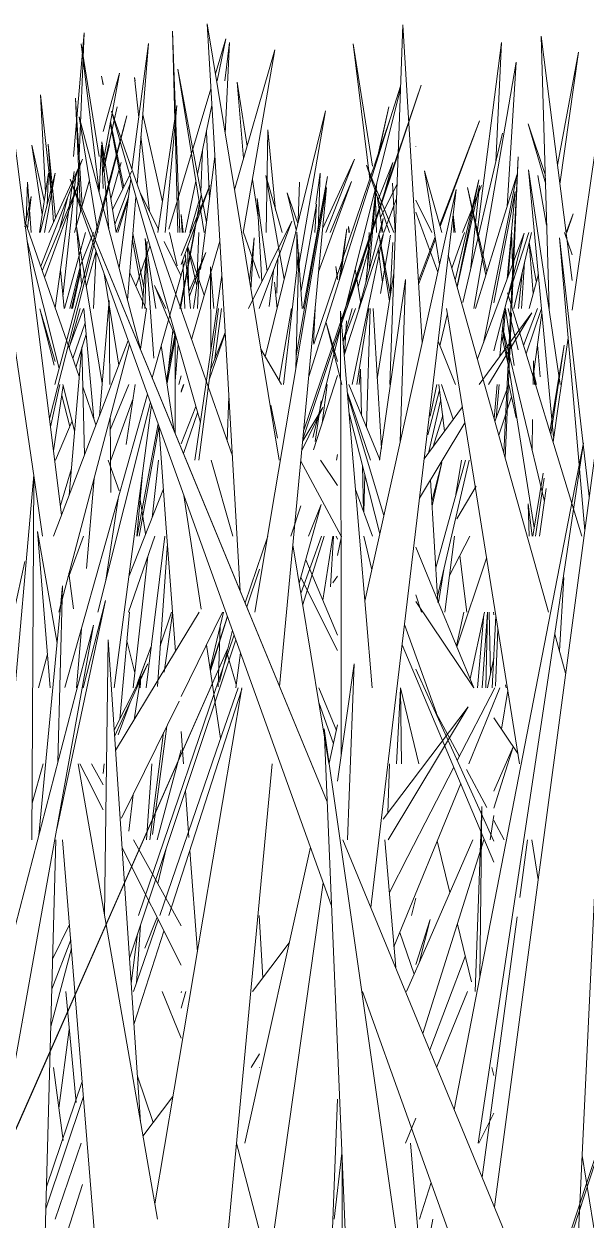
# Model space of a CAD drawing. Header units: millimetres. Extents: x -10020 to 20888, y -4665 to 12339.
# Drawn here: x 2640.78 to 2661.21, y 3072 to 3115.49 of the extents above; entities that cross this region are included whole.
import ezdxf

# ---------------------------------------------------------------- set-up
doc = ezdxf.new("R2010")
doc.units = ezdxf.units.MM
doc.layers.add('G-IMPT', color=8, linetype='Continuous', lineweight=9)

# ---------------------------------------------------------------- blocks, each defined once
blk = doc.blocks.new('Grass Array - 25_dwg-V21-West')
at = {"layer": 'G-IMPT'}
for p, q in [((2655.018, 3112.678), (2655.211, 3113.255)), ((2655.018, 3112.688), (2655.211, 3113.255)), ((2652.485, 3105.236), (2654.379, 3110.808)), ((2653.424, 3107.901), (2654.377, 3110.757)), ((2646.748, 3106.741), (2646.965, 3107.901)), ((2646.75, 3106.665), (2646.974, 3107.901))]:
    blk.add_line(p, q, dxfattribs=at)
blk = doc.blocks.new('Grass Array - 25_dwg-V22-West')
at = {"layer": 'G-IMPT'}
for p, q in [((2647.439, 3115.485), (2650.05, 3099.624)), ((2647.439, 3115.485), (2648.143, 3103.455)), ((2639.964, 3115.046), (2642.153, 3097.643)), ((2645.309, 3114.772), (2644.708, 3110.189)), ((2645.309, 3114.772), (2644.892, 3109.664)), ((2648.433, 3109.448), (2649.894, 3114.546)), ((2648.749, 3107.901), (2649.894, 3114.546)), ((2660.927, 3114.454), (2660.172, 3110.346)), ((2660.927, 3114.454), (2660.258, 3109.66)), ((2650.947, 3100.712), (2655.211, 3113.255)), ((2651.132, 3102.668), (2654.466, 3113.218)), ((2651.339, 3101.655), (2655.211, 3113.255)), ((2651.62, 3101.782), (2654.463, 3113.127)), ((2660.699, 3105.082), (2661.878, 3113.221)), ((2647.194, 3100.997), (2643.964, 3112.309)), ((2648.357, 3099.781), (2643.964, 3112.309)), ((2645.651, 3107.901), (2646.343, 3112.525)), ((2645.911, 3107.901), (2646.343, 3112.525)), ((2649.551, 3103.383), (2651.734, 3112.331)), ((2650.779, 3106.772), (2651.734, 3112.331)), ((2641.714, 3101.13), (2644.518, 3112.144)), ((2641.903, 3102.383), (2644.518, 3112.144)), ((2645.016, 3103.659), (2642.792, 3112.109)), ((2643.462, 3107.901), (2642.792, 3112.109)), ((2659.739, 3109.657), (2659.102, 3111.849)), ((2659.729, 3109.981), (2659.102, 3111.849)), ((2641.853, 3108.262), (2641.668, 3111.113)), ((2641.928, 3108.424), (2641.668, 3111.113)), ((2643.619, 3111.201), (2643.867, 3108.026)), ((2643.619, 3111.201), (2644.133, 3107.901)), ((2644.133, 3107.901), (2643.619, 3111.201)), ((2641.152, 3098.979), (2639.5, 3110.185)), ((2641.377, 3107.901), (2641.92, 3110.061)), ((2641.527, 3107.901), (2641.92, 3110.061)), ((2641.919, 3105.167), (2642.605, 3110.12)), ((2655.97, 3107.901), (2655.34, 3110.147)), ((2655.883, 3106.755), (2655.34, 3110.147)), ((2642.202, 3105.582), (2642.671, 3109.979)), ((2642.464, 3109.842), (2651.958, 3083.426)), ((2642.464, 3109.842), (2646.918, 3099.047)), ((2651.801, 3087.21), (2642.464, 3109.842)), ((2644.664, 3109.858), (2644.239, 3106.613)), ((2644.577, 3109.195), (2644.134, 3107.901)), ((2644.134, 3107.901), (2644.577, 3109.195)), ((2644.854, 3109.194), (2644.547, 3105.44)), ((2646.448, 3105.142), (2647.219, 3109.254)), ((2646.474, 3105.142), (2647.219, 3109.254)), ((2649.903, 3098.44), (2651.778, 3109.533)), ((2650.071, 3091.404), (2651.778, 3109.533)), ((2653.39, 3083.358), (2656.484, 3109.472)), ((2654.077, 3098.59), (2656.484, 3109.472)), ((2656.526, 3105.92), (2657.34, 3109.607)), ((2657.568, 3106.356), (2656.898, 3109.534)), ((2657.603, 3106.469), (2656.898, 3109.534)), ((2657.002, 3106.525), (2657.34, 3109.607)), ((2657.859, 3105.348), (2658.633, 3109.391)), ((2658.336, 3106.204), (2658.633, 3109.391)), ((2642.075, 3108.012), (2642.361, 3109.152)), ((2644.565, 3109.104), (2644.192, 3107.901)), ((2650.85, 3105.791), (2651.414, 3108.938)), ((2651.352, 3107.901), (2651.414, 3108.938)), ((2652.948, 3105.142), (2653.83, 3108.407)), ((2653.75, 3107.901), (2653.83, 3108.407)), ((2657.875, 3072.488), (2662.67, 3108.416)), ((2660.485, 3107.901), (2660.741, 3108.58)), ((2660.513, 3107.901), (2660.741, 3108.58)), ((2649.338, 3106.248), (2648.763, 3107.901)), ((2652.238, 3106.168), (2652.516, 3108.04)), ((2652.306, 3106.384), (2652.516, 3108.04)), ((2654.063, 3105.406), (2653.682, 3107.872)), ((2654.096, 3105.617), (2653.682, 3107.872)), ((2660.699, 3107.093), (2660.428, 3107.901)), ((2645.571, 3105.142), (2645.187, 3107.682)), ((2645.505, 3103.337), (2645.187, 3107.682)), ((2646.874, 3104.011), (2647.901, 3107.591)), ((2653.736, 3105.685), (2654.098, 3107.81)), ((2654.086, 3105.669), (2654.191, 3107.537)), ((2661.321, 3098.306), (2660.239, 3107.711)), ((2661.156, 3097.071), (2660.239, 3107.711)), ((2647.336, 3105.622), (2646.738, 3107.365)), ((2647.062, 3105.968), (2646.738, 3107.365)), ((2646.779, 3105.748), (2647.386, 3107.176)), ((2646.794, 3105.587), (2647.386, 3107.176)), ((2650.216, 3102.383), (2650.77, 3107.171)), ((2650.665, 3102.947), (2650.77, 3107.171)), ((2659.839, 3094.106), (2656.2, 3107.08)), ((2646.665, 3106.958), (2645.442, 3102.622)), ((2647.569, 3103.576), (2647.565, 3106.659)), ((2647.682, 3105.142), (2647.565, 3106.659)), ((2642.245, 3105.142), (2642.109, 3106.544)), ((2644.228, 3103.085), (2643.7, 3106.403)), ((2646.942, 3105.142), (2647.147, 3106.556)), ((2646.994, 3099.624), (2647.973, 3106.357)), ((2647.09, 3105.142), (2647.147, 3106.556)), ((2653.707, 3099.624), (2654.65, 3106.195)), ((2654.452, 3100.288), (2654.65, 3106.195)), ((2645.943, 3105.142), (2645.523, 3105.98)), ((2646.346, 3103.965), (2645.523, 3105.98)), ((2649.984, 3105.142), (2649.888, 3106.1)), ((2658.35, 3105.712), (2661.054, 3096.865)), ((2643.525, 3101.241), (2643.879, 3105.435)), ((2643.905, 3102.383), (2643.879, 3105.435)), ((2645.016, 3103.657), (2645.238, 3105.142)), ((2646.497, 3105.086), (2646.521, 3105.142)), ((2647.135, 3099.624), (2647.846, 3105.142)), ((2650.051, 3102.536), (2650.499, 3105.142)), ((2652.284, 3105.047), (2653.435, 3091.347)), ((2652.284, 3105.047), (2652.303, 3094.911)), ((2652.878, 3102.383), (2653.314, 3105.142)), ((2653.226, 3100.827), (2653.364, 3105.142)), ((2653.768, 3100.048), (2653.473, 3105.142)), ((2657.128, 3098.968), (2656.141, 3105.142)), ((2658.076, 3103.413), (2658.227, 3105.031)), ((2658.937, 3103.793), (2659.445, 3105.142)), ((2659.029, 3103.491), (2659.584, 3105.142)), ((2659.605, 3104.977), (2659.282, 3102.663)), ((2643.009, 3104.619), (2642.562, 3103.318)), ((2642.562, 3103.318), (2643.009, 3104.619)), ((2652.178, 3103.218), (2651.758, 3104.62)), ((2652.328, 3102.383), (2651.758, 3104.62)), ((2652.426, 3103.466), (2652.499, 3104.692)), ((2641.856, 3096.865), (2644.57, 3103.982)), ((2643.046, 3104.205), (2642.673, 3103.001)), ((2645.962, 3102.551), (2646.265, 3104.165)), ((2645.982, 3102.42), (2646.287, 3104.109)), ((2648.097, 3104.233), (2647.512, 3102.55)), ((2648.095, 3104.272), (2647.559, 3102.913)), ((2647.559, 3102.913), (2648.095, 3104.272)), ((2658.414, 3102.942), (2658.142, 3104.122)), ((2660.215, 3101.742), (2660.553, 3104.071)), ((2642.046, 3094.106), (2644.622, 3103.838)), ((2646.244, 3100.678), (2645.774, 3103.797)), ((2659.895, 3100.66), (2660.407, 3103.806)), ((2659.923, 3100.565), (2660.407, 3103.806)), ((2648.645, 3094.859), (2648.143, 3103.455)), ((2646.408, 3102.383), (2646.497, 3102.695)), ((2659.392, 3102.383), (2659.328, 3102.669)), ((2659.405, 3102.383), (2659.328, 3102.669)), ((2642.091, 3102.383), (2641.751, 3100.841)), ((2642.211, 3102.337), (2641.861, 3099.964)), ((2644.497, 3100.191), (2644.825, 3102.383)), ((2646.497, 3102.137), (2646.582, 3102.383)), ((2646.497, 3102.099), (2646.591, 3102.383)), ((2651.621, 3100.977), (2651.799, 3102.383)), ((2653.711, 3099.648), (2652.585, 3102.383)), ((2657.865, 3101.144), (2657.981, 3102.383)), ((2657.896, 3101.033), (2658.405, 3102.383)), ((2658.664, 3101.161), (2658.406, 3102.383)), ((2645.274, 3102.024), (2642.268, 3091.364)), ((2651.62, 3101.782), (2651.285, 3100.446)), ((2651.367, 3100.306), (2651.586, 3101.782)), ((2653.369, 3099.624), (2652.531, 3102.11)), ((2653.86, 3097.61), (2652.539, 3102.015)), ((2658.035, 3100.538), (2658.503, 3101.927)), ((2643.47, 3094.106), (2645.378, 3101.735)), ((2644.066, 3091.347), (2645.419, 3101.621)), ((2647.03, 3101.572), (2646.497, 3100.223)), ((2646.497, 3100.223), (2647.03, 3101.572)), ((2649.99, 3100.427), (2649.748, 3101.629)), ((2650.878, 3099.974), (2651.646, 3101.542)), ((2650.911, 3100.325), (2651.646, 3101.542)), ((2651.339, 3101.655), (2650.917, 3100.391)), ((2660.215, 3101.742), (2660.006, 3100.296)), ((2643.938, 3098.448), (2643.915, 3101.168)), ((2645.203, 3098.504), (2645.661, 3100.947)), ((2647.094, 3101.347), (2646.579, 3099.867)), ((2653.714, 3096.95), (2652.596, 3101.332)), ((2644.975, 3096.865), (2645.69, 3100.809)), ((2645.956, 3097.165), (2645.684, 3100.882)), ((2657.292, 3074.793), (2661.11, 3100.256)), ((2659.296, 3090.891), (2661.11, 3100.256)), ((2647.586, 3099.624), (2648.373, 3096.865)), ((2652.178, 3098.708), (2651.562, 3099.624)), ((2655.75, 3095.71), (2656.821, 3099.624)), ((2655.813, 3094.664), (2656.953, 3099.624)), ((2652.305, 3096.865), (2650.842, 3099.591)), ((2655.603, 3098.121), (2655.963, 3099.54)), ((2655.612, 3097.971), (2655.963, 3099.54)), ((2640.327, 3089.888), (2641.148, 3099.098)), ((2641.075, 3085.829), (2641.148, 3099.098)), ((2641.152, 3098.979), (2641.463, 3096.865)), ((2643.056, 3095.693), (2643.332, 3098.965)), ((2644.881, 3096.865), (2645.093, 3099.145)), ((2651.801, 3087.21), (2646.918, 3099.047)), ((2653.127, 3097.741), (2653.17, 3099.084)), ((2657.128, 3098.968), (2658.789, 3088.588)), ((2659.277, 3096.865), (2659.649, 3099.152)), ((2659.372, 3096.865), (2659.685, 3098.968)), ((2645.852, 3098.587), (2644.602, 3095.419)), ((2644.602, 3095.419), (2645.852, 3098.587)), ((2645.203, 3098.504), (2644.895, 3096.865)), ((2647.22, 3094.215), (2646.597, 3098.342)), ((2649.903, 3098.44), (2649.171, 3094.106)), ((2653.444, 3096.865), (2652.829, 3098.562)), ((2654.077, 3098.59), (2653.171, 3094.495)), ((2657.209, 3098.683), (2656.508, 3097.49)), ((2659.759, 3098.595), (2659.509, 3096.865)), ((2643.758, 3095.258), (2644.203, 3098.226)), ((2645.005, 3098.201), (2645.205, 3096.946)), ((2650.485, 3096.865), (2650.838, 3097.963)), ((2650.787, 3095.149), (2651.582, 3098.013)), ((2651.126, 3096.865), (2651.582, 3098.013)), ((2659.253, 3096.865), (2659.104, 3098.036)), ((2659.14, 3096.865), (2659.104, 3098.036)), ((2662.163, 3097.633), (2660.699, 3066.517)), ((2641.281, 3097.03), (2641.987, 3092.976)), ((2641.281, 3097.03), (2641.741, 3091.347)), ((2645.956, 3097.165), (2646.285, 3092.668)), ((2645.536, 3096.865), (2644.577, 3094.106)), ((2645.227, 3091.347), (2645.901, 3096.865)), ((2645.631, 3091.397), (2645.998, 3096.593)), ((2648.817, 3094.444), (2649.64, 3096.865)), ((2650.848, 3094.776), (2651.594, 3096.865)), ((2650.914, 3094.378), (2651.692, 3096.865)), ((2652.006, 3096.865), (2651.638, 3094.542)), ((2651.923, 3095.027), (2652.033, 3096.865)), ((2652.178, 3096.164), (2652.323, 3096.865)), ((2653.425, 3095.644), (2653.13, 3096.865)), ((2656.979, 3096.865), (2656.248, 3095.431)), ((2650.556, 3096.553), (2651.866, 3088.595)), ((2655.848, 3094.452), (2655.018, 3096.469)), ((2640.42, 3094.106), (2640.817, 3095.947)), ((2652.178, 3093.265), (2651.023, 3095.999)), ((2656.51, 3092.845), (2657.593, 3096.061)), ((2642.42, 3095.518), (2642.583, 3094.219)), ((2649.338, 3095.659), (2648.88, 3094.289)), ((2650.846, 3095.362), (2652.178, 3092.705)), ((2660.235, 3092.695), (2660.399, 3095.364)), ((2641.321, 3085.991), (2642.186, 3095.058)), ((2642.014, 3088.657), (2642.186, 3095.058)), ((2652.314, 3088.917), (2652.303, 3094.911)), ((2641.974, 3086.208), (2643.742, 3094.526)), ((2642.93, 3091.347), (2643.742, 3094.526)), ((2655.228, 3094.106), (2655.018, 3094.727)), ((2655.018, 3094.484), (2657.128, 3091.347)), ((2657.123, 3091.355), (2655.848, 3094.452)), ((2644.261, 3090.205), (2644.624, 3094.106)), ((2646.184, 3094.052), (2645.873, 3091.917)), ((2646.016, 3092.223), (2647.154, 3094.106)), ((2646.497, 3091.034), (2648.003, 3094.106)), ((2647.544, 3092.069), (2648.038, 3094.106)), ((2656.99, 3091.676), (2657.511, 3094.106)), ((2657.258, 3091.347), (2657.493, 3094.021)), ((2657.431, 3091.347), (2657.621, 3094.106)), ((2657.559, 3091.347), (2657.623, 3094.106)), ((2657.729, 3091.83), (2657.68, 3094.106)), ((2657.859, 3094.007), (2657.847, 3094.106)), ((2637.398, 3070.901), (2643.307, 3093.632)), ((2641.813, 3085.308), (2643.307, 3093.632)), ((2655.775, 3090.432), (2654.609, 3093.65)), ((2642.688, 3091.347), (2642.87, 3093.5)), ((2643.738, 3084.942), (2643.844, 3093.094)), ((2645.018, 3075.562), (2643.844, 3093.094)), ((2648.482, 3093.097), (2644.619, 3081.522)), ((2644.95, 3083.07), (2648.419, 3093.274)), ((2648.356, 3093.45), (2647.893, 3091.557)), ((2660.463, 3091.881), (2660.066, 3093.296)), ((2639.689, 3073.478), (2648.181, 3092.752)), ((2644.669, 3084.798), (2648.181, 3092.752)), ((2647.93, 3089.511), (2647.417, 3092.911)), ((2656.963, 3087.132), (2654.522, 3092.914)), ((2641.316, 3091.347), (2641.641, 3092.577)), ((2644.063, 3089.815), (2645.282, 3092.217)), ((2644.079, 3089.576), (2645.282, 3092.217)), ((2646.016, 3092.223), (2644.113, 3089.072)), ((2648.499, 3091.472), (2648.156, 3092.632)), ((2652.178, 3087.958), (2652.781, 3092.22)), ((2652.537, 3085.829), (2652.781, 3092.22)), ((2657.859, 3085.781), (2655.018, 3092.025)), ((2644.787, 3090.189), (2645.026, 3091.768)), ((2645.007, 3091.347), (2645.026, 3091.768)), ((2648.705, 3091.347), (2645.535, 3072.592)), ((2647.769, 3089.043), (2648.562, 3091.347)), ((2652.133, 3089.802), (2651.502, 3091.347)), ((2655.126, 3088.588), (2654.461, 3091.347)), ((2656.528, 3088.707), (2657.887, 3091.347)), ((2656.944, 3088.588), (2658.071, 3091.347)), ((2658.299, 3091.347), (2658.278, 3091.456)), ((2658.298, 3091.347), (2658.278, 3091.456)), ((2646.052, 3083.07), (2648.697, 3091.3)), ((2654.323, 3088.588), (2654.469, 3091.309)), ((2654.497, 3088.588), (2654.469, 3091.309)), ((2658.135, 3089.849), (2658.363, 3091.249)), ((2644.33, 3086.611), (2646.417, 3090.869)), ((2652.026, 3089.319), (2651.499, 3090.821)), ((2653.836, 3086.581), (2656.924, 3090.659)), ((2654.02, 3085.829), (2656.924, 3090.659)), ((2659.296, 3090.891), (2656.416, 3076.024)), ((2656.605, 3088.856), (2655.759, 3090.432)), ((2657.859, 3090.26), (2658.728, 3088.967)), ((2645.355, 3085.829), (2645.859, 3089.73)), ((2646.497, 3089.764), (2646.583, 3088.588)), ((2652.754, 3082.417), (2651.691, 3089.857)), ((2653.432, 3048), (2651.691, 3089.857)), ((2652.178, 3090.006), (2651.869, 3088.609)), ((2657.859, 3086.979), (2658.56, 3089.208)), ((2657.859, 3087.598), (2658.56, 3089.208)), ((2646.497, 3089.098), (2645.619, 3085.829)), ((2647.769, 3089.043), (2645.715, 3083.07)), ((2641.485, 3088.588), (2641.083, 3087.162)), ((2642.751, 3088.588), (2645.632, 3072.034)), ((2643.038, 3088.139), (2642.813, 3088.588)), ((2643.657, 3087.828), (2643.236, 3088.588)), ((2643.657, 3088.237), (2643.703, 3088.588)), ((2645.432, 3088.588), (2645.237, 3085.829)), ((2646.03, 3048.487), (2649.806, 3088.588)), ((2654.061, 3088.588), (2654.002, 3086.8)), ((2654.729, 3085.212), (2656.402, 3088.462)), ((2657.6, 3087.003), (2656.859, 3088.382)), ((2643.038, 3088.139), (2643.657, 3086.91)), ((2654.226, 3081.936), (2656.651, 3087.872)), ((2644.59, 3086.141), (2644.753, 3087.474)), ((2646.654, 3087.62), (2646.779, 3085.913)), ((2656.963, 3087.132), (2657.859, 3085.01)), ((2657.175, 3080.311), (2657.418, 3087.035)), ((2657.341, 3080.799), (2657.418, 3087.035)), ((2659.879, 3069.275), (2665.755, 3087.081)), ((2657.859, 3086.712), (2657.727, 3085.829)), ((2658.23, 3085.829), (2657.859, 3086.521)), ((2641.938, 3085.829), (2640.975, 3049.962)), ((2643.972, 3063.757), (2642.187, 3085.829)), ((2646.497, 3082.694), (2644.763, 3085.829)), ((2667.099, 3050.131), (2652.371, 3085.829)), ((2667.684, 3048.711), (2652.371, 3085.829)), ((2653.899, 3085.829), (2654.29, 3081.177)), ((2655.28, 3078.779), (2657.497, 3085.829)), ((2655.415, 3081.986), (2657.089, 3085.829)), ((2656.254, 3083.912), (2655.801, 3085.791)), ((2658.794, 3083.725), (2659.077, 3085.829)), ((2659.23, 3085.829), (2659.462, 3084.38)), ((2641.813, 3085.308), (2636.954, 3058.239)), ((2644.35, 3085.532), (2646.497, 3081.264)), ((2645.645, 3084.234), (2645.966, 3085.558)), ((2646.814, 3085.441), (2647.083, 3081.753)), ((2651.193, 3085.554), (2648.813, 3074.793)), ((2643.738, 3084.942), (2643.713, 3083.07)), ((2654.729, 3085.212), (2654.06, 3083.912)), ((2644.669, 3084.798), (2639.703, 3073.552)), ((2651.656, 3084.266), (2646.576, 3048.331)), ((2654.86, 3083.07), (2655.018, 3083.704)), ((2641.821, 3081.49), (2642.436, 3082.745)), ((2645.664, 3082.921), (2644.766, 3080.311)), ((2645.017, 3082.716), (2644.868, 3080.609)), ((2645.619, 3083.01), (2645.171, 3081.883)), ((2649.467, 3080.813), (2649.335, 3083.07)), ((2655.018, 3081.288), (2655.541, 3082.93)), ((2655.158, 3081.396), (2655.541, 3082.93)), ((2657.039, 3080.656), (2656.532, 3082.76)), ((2657.43, 3073.566), (2658.699, 3083.019)), ((2644.681, 3080.597), (2644.914, 3082.406)), ((2644.78, 3079.113), (2645.871, 3082.508)), ((2652.754, 3082.417), (2657.672, 3048)), ((2654.962, 3080.946), (2654.435, 3082.449)), ((2641.755, 3079.034), (2642.507, 3081.874)), ((2641.792, 3080.394), (2642.481, 3082.188)), ((2649.087, 3080.311), (2650.424, 3082.077)), ((2655.415, 3081.986), (2654.686, 3080.311)), ((2655.525, 3078.184), (2656.816, 3081.579)), ((2642.68, 3076.279), (2642.302, 3080.311)), ((2646.497, 3078.616), (2645.809, 3080.311)), ((2646.497, 3080.26), (2646.513, 3080.311)), ((2646.497, 3079.707), (2646.665, 3080.311)), ((2653.078, 3080.311), (2664.691, 3048)), ((2655.779, 3077.567), (2656.899, 3080.311)), ((2663.466, 3080.04), (2659.965, 3069.275)), ((2640.817, 3079.193), (2640.82, 3079.2)), ((2640.817, 3079.191), (2640.82, 3079.2)), ((2642.056, 3076.068), (2642.432, 3078.925)), ((2649.338, 3078.041), (2649.044, 3077.552)), ((2641.862, 3077.552), (2642.208, 3074.897)), ((2649.342, 3077.552), (2649.338, 3077.56)), ((2657.859, 3077.257), (2657.788, 3077.552)), ((2641.599, 3073.211), (2642.898, 3077.033)), ((2644.906, 3077.228), (2645.479, 3075.547)), ((2642.942, 3076.497), (2641.578, 3072.411)), ((2645.106, 3075.055), (2646.194, 3076.491)), ((2651.097, 3048), (2652.178, 3076.393)), ((2654.648, 3074.793), (2655.018, 3075.701)), ((2657.314, 3074.793), (2657.859, 3075.887)), ((2642.868, 3074.793), (2641.919, 3072.034)), ((2649.685, 3070.323), (2648.507, 3074.793)), ((2652.049, 3072.034), (2652.332, 3074.428)), ((2654.826, 3074.793), (2655.235, 3069.928)), ((2652.365, 3060.998), (2652.341, 3074.23)), ((2661.067, 3074.344), (2663.539, 3058.89)), ((2641.618, 3069.275), (2642.909, 3073.291)), ((2655.573, 3073.37), (2655.157, 3072.034)), ((2655.643, 3072.034), (2655.018, 3068.81))]:
    blk.add_line(p, q, dxfattribs=at)
blk = doc.blocks.new('Grass Array - Grass Array-V25-West')
for name in ['Grass Array - 25_dwg-V22-West', 'Grass Array - 25_dwg-V21-West']:
    blk.add_blockref(name, (0, 0))
blk = doc.blocks.new('Grass Array - 25_dwg-V32-West')
at = {"layer": 'G-IMPT'}
for p, q in [((2254.55, 3105.968), (2256.983, 3113.255)), ((2254.55, 3106.099), (2256.983, 3113.255)), ((2248.23, 3105.197), (2248.991, 3109.254)), ((2248.247, 3105.148), (2248.991, 3109.254)), ((2247.734, 3102.551), (2248.036, 3104.161)), ((2247.753, 3102.42), (2248.059, 3104.109))]:
    blk.add_line(p, q, dxfattribs=at)
blk = doc.blocks.new('Grass Array - 25_dwg-V33-West')
at = {"layer": 'G-IMPT'}
for p, q in [((2655.018, 3112.678), (2655.211, 3113.255)), ((2655.018, 3112.688), (2655.211, 3113.255)), ((2652.485, 3105.236), (2654.379, 3110.808)), ((2653.424, 3107.901), (2654.377, 3110.757)), ((2646.748, 3106.741), (2646.965, 3107.901)), ((2646.75, 3106.665), (2646.974, 3107.901))]:
    blk.add_line(p, q, dxfattribs=at)
blk = doc.blocks.new('Grass Array - 25_dwg-V34-West')
at = {"layer": 'G-IMPT'}
for p, q in [((2655.018, 3112.678), (2655.211, 3113.255)), ((2655.018, 3112.688), (2655.211, 3113.255)), ((2652.485, 3105.236), (2654.379, 3110.808)), ((2653.424, 3107.901), (2654.377, 3110.757)), ((2646.748, 3106.741), (2646.965, 3107.901)), ((2646.75, 3106.665), (2646.974, 3107.901))]:
    blk.add_line(p, q, dxfattribs=at)
blk = doc.blocks.new('Grass Array - Grass Array-V35-West')
for name, p in [('Grass Array - 25_dwg-V33-West', (0, 0)), ('Grass Array - 25_dwg-V34-West', (0, 0)), ('Grass Array - 25_dwg-V34-West', (0, 0)), ('Grass Array - 25_dwg-V34-West', (0, 0)), ('Grass Array - 25_dwg-V34-West', (0, 0)), ('Grass Array - 25_dwg-V34-West', (0, 0)), ('Grass Array - 25_dwg-V34-West', (0, 0)), ('Grass Array - 25_dwg-V34-West', (0, 0)), ('Grass Array - 25_dwg-V34-West', (0, 0)), ('Grass Array - 25_dwg-V32-West', (398.228, 0))]:
    blk.add_blockref(name, p)
blk = doc.blocks.new('Grass Array - 25_dwg-V36-West')
at = {"layer": 'G-IMPT'}
for p, q in [((2643.657, 3110.21), (2644.167, 3112.468)), ((2643.657, 3110.165), (2644.167, 3112.468)), ((2658.549, 3106.777), (2658.738, 3110.659)), ((2658.62, 3107.901), (2658.738, 3110.659))]:
    blk.add_line(p, q, dxfattribs=at)
blk = doc.blocks.new('Grass Array - 25_dwg-V39-West')
at = {"layer": 'G-IMPT'}
for p, q in [((2654.075, 3102.383), (2654.547, 3115.453)), ((2655.251, 3103.898), (2654.547, 3115.453)), ((2659.581, 3115.046), (2660.699, 3106.156)), ((2659.581, 3115.046), (2659.871, 3105.142)), ((2659.871, 3105.142), (2659.581, 3115.046)), ((2643.512, 3110.66), (2642.863, 3114.766)), ((2643.521, 3109.403), (2642.863, 3114.766)), ((2648.076, 3113.419), (2648.255, 3114.807)), ((2648.098, 3111.484), (2648.255, 3114.807)), ((2657.129, 3105.142), (2658.672, 3114.101)), ((2658.335, 3108.853), (2658.672, 3114.101)), ((2643.657, 3110.21), (2644.167, 3112.468)), ((2643.657, 3110.165), (2644.167, 3112.468)), ((2651.31, 3103.838), (2654.089, 3112.037)), ((2655.891, 3108.181), (2657.339, 3111.966)), ((2655.908, 3108.122), (2657.339, 3111.966)), ((2656.728, 3105.36), (2658.176, 3111.512)), ((2643.518, 3109.349), (2643.605, 3111.076)), ((2643.657, 3109.497), (2643.605, 3111.076)), ((2643.657, 3110.237), (2643.894, 3111.098)), ((2643.657, 3110.121), (2643.894, 3111.098)), ((2641.392, 3106.679), (2642.915, 3110.564)), ((2641.687, 3107.901), (2642.915, 3110.564)), ((2647.192, 3106.556), (2647.721, 3110.663)), ((2658.215, 3099.896), (2658.738, 3110.659)), ((2658.505, 3105.204), (2658.738, 3110.659)), ((2641.348, 3107.901), (2641.671, 3110.058)), ((2641.626, 3108.892), (2641.671, 3110.058)), ((2643.941, 3109.129), (2644.31, 3110.449)), ((2644.003, 3108.733), (2644.701, 3110.136)), ((2653.233, 3110.346), (2654.067, 3107.901)), ((2653.233, 3110.346), (2654.226, 3107.901)), ((2660.267, 3102.383), (2659.117, 3110.185)), ((2660.029, 3100.457), (2659.117, 3110.185)), ((2640.863, 3108.332), (2640.915, 3109.732)), ((2641.041, 3107.901), (2640.915, 3109.732)), ((2642.802, 3109.754), (2641.449, 3106.515)), ((2642.802, 3109.754), (2641.536, 3106.266)), ((2644.087, 3108.192), (2644.641, 3109.677)), ((2646.497, 3106.737), (2647.532, 3109.615)), ((2646.497, 3107.069), (2647.532, 3109.615)), ((2650.159, 3107.901), (2649.573, 3109.971)), ((2650.239, 3106.203), (2649.573, 3109.971)), ((2650.677, 3103.424), (2651.809, 3109.934)), ((2650.929, 3105.142), (2651.809, 3109.934)), ((2653.321, 3106.524), (2653.61, 3109.726)), ((2654.179, 3109.699), (2654.275, 3107.91)), ((2656.456, 3106.168), (2657.313, 3109.82)), ((2656.517, 3105.952), (2657.313, 3109.82)), ((2657.195, 3105.142), (2658.685, 3109.991)), ((2657.478, 3103.894), (2658.685, 3109.991)), ((2640.817, 3108.104), (2641.043, 3109.217)), ((2640.918, 3108.039), (2641.043, 3109.217)), ((2645.667, 3108.006), (2644.989, 3109.386)), ((2653.2, 3106.073), (2653.575, 3109.585)), ((2642.789, 3102.668), (2640.817, 3108.331)), ((2646.526, 3107.901), (2646.501, 3108.563)), ((2646.567, 3107.901), (2646.501, 3108.563)), ((2648.944, 3105.142), (2650.522, 3108.319)), ((2649.331, 3105.142), (2650.522, 3108.319)), ((2642.256, 3105.142), (2643.015, 3107.901)), ((2643.624, 3102.416), (2642.69, 3108.126)), ((2642.88, 3106.031), (2642.69, 3108.126)), ((2642.822, 3106.673), (2643.306, 3107.901)), ((2650.697, 3106.54), (2650.696, 3107.92)), ((2650.896, 3105.142), (2650.696, 3107.92)), ((2652.419, 3103.445), (2653.851, 3107.871)), ((2652.71, 3102.383), (2653.851, 3107.871)), ((2657.259, 3103.305), (2658.956, 3107.873)), ((2657.859, 3103.596), (2658.956, 3107.873)), ((2658.318, 3105.387), (2659.127, 3107.901)), ((2658.379, 3106.32), (2658.514, 3107.901)), ((2658.576, 3105.142), (2659.224, 3107.901)), ((2642.057, 3102.957), (2640.903, 3107.585)), ((2646.497, 3106.312), (2645.88, 3107.571)), ((2649.151, 3107.711), (2648.978, 3106.136)), ((2648.978, 3106.136), (2649.151, 3107.711)), ((2649.151, 3107.711), (2649.029, 3105.83)), ((2655.114, 3106.148), (2655.724, 3107.744)), ((2655.122, 3106.011), (2655.737, 3107.664)), ((2659.288, 3105.69), (2659.135, 3107.525)), ((2659.399, 3106.139), (2659.138, 3107.534)), ((2643.049, 3105.933), (2643.412, 3107.235)), ((2643.307, 3105.142), (2643.411, 3107.207)), ((2646.838, 3105.142), (2646.642, 3107.138)), ((2646.78, 3105.736), (2646.727, 3107.376)), ((2642.452, 3105.142), (2642.822, 3106.672)), ((2646.626, 3105.142), (2646.562, 3106.915)), ((2649.972, 3105.699), (2650.013, 3106.96)), ((2652.178, 3106.196), (2652.116, 3106.67)), ((2652.178, 3106.28), (2652.116, 3106.67)), ((2652.476, 3105.199), (2653.117, 3106.931)), ((2652.511, 3105.142), (2653.117, 3106.931)), ((2642.514, 3105.142), (2642.833, 3106.556)), ((2642.546, 3105.142), (2642.84, 3106.471)), ((2649.696, 3105.218), (2649.845, 3106.513)), ((2653.621, 3102.578), (2654.221, 3106.42)), ((2659.142, 3105.142), (2659.473, 3106.387)), ((2641.877, 3103.082), (2641.355, 3105.13)), ((2641.912, 3103.214), (2641.355, 3105.13)), ((2642.427, 3103.708), (2642.828, 3105.142)), ((2642.462, 3103.832), (2642.95, 3105.142)), ((2643.326, 3101.125), (2642.961, 3105.142)), ((2647.72, 3103.321), (2647.958, 3105.142)), ((2655.897, 3103.785), (2656.171, 3104.953)), ((2657.318, 3102.383), (2659.23, 3104.98)), ((2657.658, 3102.383), (2659.23, 3104.98)), ((2658.179, 3103.963), (2658.279, 3105.142)), ((2658.271, 3099.697), (2658.496, 3104.977)), ((2658.591, 3103.067), (2658.277, 3105.122)), ((2658.743, 3103.642), (2658.37, 3105.142)), ((2659.326, 3097.167), (2658.172, 3104.473)), ((2659.691, 3098.126), (2658.172, 3104.473)), ((2645.979, 3102.435), (2646.191, 3104.346)), ((2646.275, 3100.604), (2646.275, 3104.139)), ((2642.423, 3098.35), (2642.881, 3103.745)), ((2642.983, 3099.82), (2642.881, 3103.745)), ((2646.275, 3102.499), (2646.385, 3103.831)), ((2649.385, 3103.665), (2650.141, 3102.383)), ((2655.83, 3103.95), (2656.466, 3102.383)), ((2659.54, 3102.653), (2659.443, 3103.817)), ((2659.281, 3102.383), (2659.293, 3103.234)), ((2659.335, 3102.383), (2659.293, 3103.234)), ((2651.306, 3100.005), (2652.178, 3102.7)), ((2652.967, 3102.383), (2653.017, 3102.932)), ((2653.049, 3101.256), (2653.017, 3102.932)), ((2642.621, 3100.692), (2642.2, 3102.383)), ((2643.4, 3100.913), (2642.918, 3102.296)), ((2643.919, 3100.725), (2644.593, 3102.383)), ((2655.543, 3101.224), (2655.782, 3102.383)), ((2656.067, 3100.684), (2655.859, 3102.383)), ((2655.948, 3102.383), (2656.381, 3101.111)), ((2657.94, 3101.148), (2658.045, 3102.383)), ((2642.446, 3100.853), (2642.158, 3101.979)), ((2643.94, 3099.624), (2644.749, 3101.873)), ((2648.17, 3100.317), (2648.231, 3101.945)), ((2655.885, 3102.174), (2655.454, 3100.552)), ((2655.926, 3101.835), (2655.492, 3099.932)), ((2655.323, 3099.674), (2656.713, 3101.562)), ((2641.933, 3099.624), (2642.531, 3101.056)), ((2655.154, 3098.25), (2656.807, 3100.978)), ((2655.653, 3100.122), (2655.998, 3101.247)), ((2659.246, 3099.988), (2659.262, 3101.106)), ((2644.237, 3098.511), (2643.849, 3099.624)), ((2645.437, 3097.534), (2645.668, 3099.624)), ((2652.136, 3099.624), (2652.178, 3099.827)), ((2656.48, 3098.38), (2656.681, 3099.624)), ((2642.111, 3097.974), (2642.505, 3099.32)), ((2653.117, 3097.768), (2653.085, 3099.416)), ((2655.555, 3098.911), (2655.826, 3094.452)), ((2642.948, 3096.865), (2642.431, 3095.428)), ((2652.125, 3096.865), (2652.178, 3096.75)), ((2652.178, 3096.75), (2652.125, 3096.865)), ((2656.08, 3094.106), (2656.429, 3096.865)), ((2644.752, 3091.347), (2645.282, 3096.133)), ((2656.792, 3094.771), (2656.621, 3096.163)), ((2652.007, 3095.172), (2652.178, 3095.404)), ((2655.847, 3094.452), (2656.041, 3095.656)), ((2656.792, 3094.771), (2656.874, 3094.106)), ((2646.142, 3094.106), (2645.735, 3092.876)), ((2647.555, 3091.995), (2648.174, 3093.956)), ((2656.498, 3092.873), (2656.771, 3094.106)), ((2657.927, 3093.973), (2657.8, 3091.347)), ((2647.559, 3091.972), (2648.177, 3093.946)), ((2647.918, 3093.611), (2647.835, 3091.385)), ((2657.918, 3091.408), (2658.006, 3093.48)), ((2644.813, 3091.901), (2644.526, 3093.053)), ((2644.844, 3091.353), (2645.416, 3092.894)), ((2645.416, 3092.894), (2644.912, 3091.536)), ((2648.482, 3091.347), (2648.654, 3092.621)), ((2657.625, 3091.347), (2657.859, 3092.43)), ((2644.209, 3089.644), (2644.646, 3090.82)), ((2644.209, 3089.644), (2644.646, 3090.82)), ((2645.457, 3086.019), (2645.973, 3089.962))]:
    blk.add_line(p, q, dxfattribs=at)
blk = doc.blocks.new('Grass Array - Grass Array-V40-West')
for name in ['Grass Array - 25_dwg-V39-West', 'Grass Array - 25_dwg-V36-West', 'Grass Array - 25_dwg-V36-West', 'Grass Array - 25_dwg-V36-West', 'Grass Array - 25_dwg-V36-West', 'Grass Array - 25_dwg-V36-West', 'Grass Array - 25_dwg-V36-West', 'Grass Array - 25_dwg-V36-West', 'Grass Array - 25_dwg-V36-West', 'Grass Array - 25_dwg-V36-West']:
    blk.add_blockref(name, (0, 0))
blk = doc.blocks.new('Grass Array - 25_dwg-V45-West')
at = {"layer": 'G-IMPT'}
for p, q in [((2642.972, 3115.158), (2642.583, 3110.66)), ((2642.972, 3115.158), (2642.786, 3110.68)), ((2646.451, 3107.901), (2646.181, 3115.227)), ((2646.266, 3112.013), (2646.181, 3115.227)), ((2647.738, 3113.668), (2648.121, 3114.944)), ((2647.8, 3113.419), (2648.121, 3114.944)), ((2653.446, 3110.313), (2652.743, 3114.766)), ((2653.346, 3109.844), (2652.743, 3114.766)), ((2657.244, 3107.901), (2658.134, 3114.807)), ((2657.929, 3110.461), (2658.134, 3114.807)), ((2643.657, 3113.294), (2643.598, 3113.589)), ((2643.657, 3113.275), (2643.598, 3113.589)), ((2643.657, 3110.459), (2644.252, 3113.696)), ((2643.657, 3111.575), (2644.252, 3113.696)), ((2644.821, 3113.419), (2644.795, 3113.534)), ((2644.957, 3112.089), (2644.795, 3113.534)), ((2647.411, 3108.261), (2646.37, 3113.839)), ((2647.332, 3107.901), (2646.37, 3113.839)), ((2646.046, 3108.022), (2647.577, 3113.129)), ((2648.524, 3113.373), (2648.764, 3110.602)), ((2648.524, 3113.373), (2648.89, 3111.045)), ((2641.381, 3112.905), (2641.567, 3109.361)), ((2641.381, 3112.905), (2641.788, 3109.265)), ((2641.788, 3109.265), (2641.381, 3112.905)), ((2642.651, 3112.783), (2642.834, 3108.644)), ((2642.651, 3112.783), (2642.902, 3108.884)), ((2647.083, 3110.018), (2647.612, 3112.528)), ((2653.668, 3110.794), (2654.046, 3112.468)), ((2653.69, 3110.857), (2654.046, 3112.468)), ((2644.373, 3109.477), (2643.919, 3111.884)), ((2644.408, 3109.548), (2643.929, 3111.938)), ((2645.819, 3109.022), (2645.099, 3112.195)), ((2645.341, 3108.67), (2645.034, 3111.403)), ((2646.375, 3107.901), (2646.273, 3111.774)), ((2647.41, 3111.568), (2647.523, 3109.124)), ((2649.582, 3107.901), (2649.643, 3111.635)), ((2649.927, 3108.718), (2649.643, 3111.635)), ((2641.446, 3108.552), (2641.074, 3111.083)), ((2641.522, 3109.062), (2641.074, 3111.083)), ((2647.273, 3110.918), (2647.206, 3109.364)), ((2647.206, 3109.364), (2647.273, 3110.918)), ((2655.018, 3111.014), (2655.024, 3111.029)), ((2655.018, 3111.018), (2655.024, 3111.029)), ((2651.639, 3108.06), (2652.794, 3110.564)), ((2651.75, 3107.901), (2652.794, 3110.564)), ((2642.766, 3110.188), (2642.679, 3108.092)), ((2651.383, 3108.938), (2651.55, 3110.058)), ((2651.47, 3107.973), (2651.55, 3110.058)), ((2653.643, 3109.063), (2654.19, 3110.449)), ((2653.701, 3108.7), (2654.19, 3110.449)), ((2642.626, 3107.901), (2643.159, 3109.802)), ((2646.638, 3107.901), (2647.03, 3109.765)), ((2649.082, 3109.831), (2649.297, 3108.464)), ((2650.742, 3108.332), (2650.794, 3109.732)), ((2652.682, 3109.754), (2651.49, 3106.47)), ((2652.682, 3109.754), (2651.908, 3107.901)), ((2653.741, 3108.448), (2654.337, 3109.648)), ((2656.715, 3107.901), (2657.412, 3109.615)), ((2659.771, 3108.165), (2659.452, 3109.971)), ((2650.733, 3108.226), (2650.343, 3109.345)), ((2650.678, 3108.001), (2650.343, 3109.345)), ((2653.589, 3107.901), (2653.538, 3109.438)), ((2653.827, 3107.901), (2653.62, 3109.211)), ((2646.813, 3107.901), (2647.144, 3109.062)), ((2649.616, 3106.495), (2649.258, 3109.144)), ((2649.432, 3106.124), (2649.258, 3109.144)), ((2653.858, 3107.901), (2654.319, 3109.138)), ((2655.597, 3107.901), (2655.018, 3109.081)), ((2655.817, 3106.457), (2655.018, 3108.638)), ((2656.405, 3107.901), (2656.381, 3108.563)), ((2656.446, 3107.901), (2656.381, 3108.563)), ((2646.346, 3106.697), (2646.073, 3107.901)), ((2647.142, 3107.901), (2647.076, 3106.38)), ((2647.076, 3106.38), (2647.142, 3107.901)), ((2652.606, 3107.901), (2652.569, 3108.126)), ((2652.59, 3107.901), (2652.569, 3108.126)), ((2653.263, 3106.666), (2653.325, 3107.901)), ((2656.332, 3106.612), (2656.795, 3107.901)), ((2658.497, 3107.901), (2658.539, 3106.75)), ((2645.113, 3105.551), (2644.725, 3107.613)), ((2645.14, 3105.902), (2644.745, 3107.867)), ((2645.083, 3105.142), (2645.264, 3107.581)), ((2644.851, 3105.94), (2645.36, 3107.42)), ((2652.928, 3105.933), (2653.292, 3107.235)), ((2653.806, 3106.095), (2653.657, 3107.312)), ((2645.174, 3105.142), (2645.241, 3106.95)), ((2653.016, 3105.394), (2652.822, 3106.58)), ((2658.973, 3106.835), (2658.863, 3105.142)), ((2645.209, 3105.142), (2644.629, 3106.436)), ((2658.9, 3106.522), (2658.748, 3105.142)), ((2658.748, 3105.142), (2658.9, 3106.522)), ((2651.299, 3103.877), (2651.368, 3105.142)), ((2652.376, 3103.957), (2652.707, 3105.142)), ((2652.378, 3103.931), (2652.829, 3105.142))]:
    blk.add_line(p, q, dxfattribs=at)
blk = doc.blocks.new('Grass Array - Grass Array-V49-West')
blk.add_blockref('Grass Array - 25_dwg-V45-West', (0, 0))

msp = doc.modelspace()

# ---------------------------------------------------------------- block references
for name in ['Grass Array - Grass Array-V49-West', 'Grass Array - Grass Array-V25-West', 'Grass Array - Grass Array-V40-West', 'Grass Array - Grass Array-V35-West']:
    msp.add_blockref(name, (0, 0))

doc.saveas('drawing.dxf')
